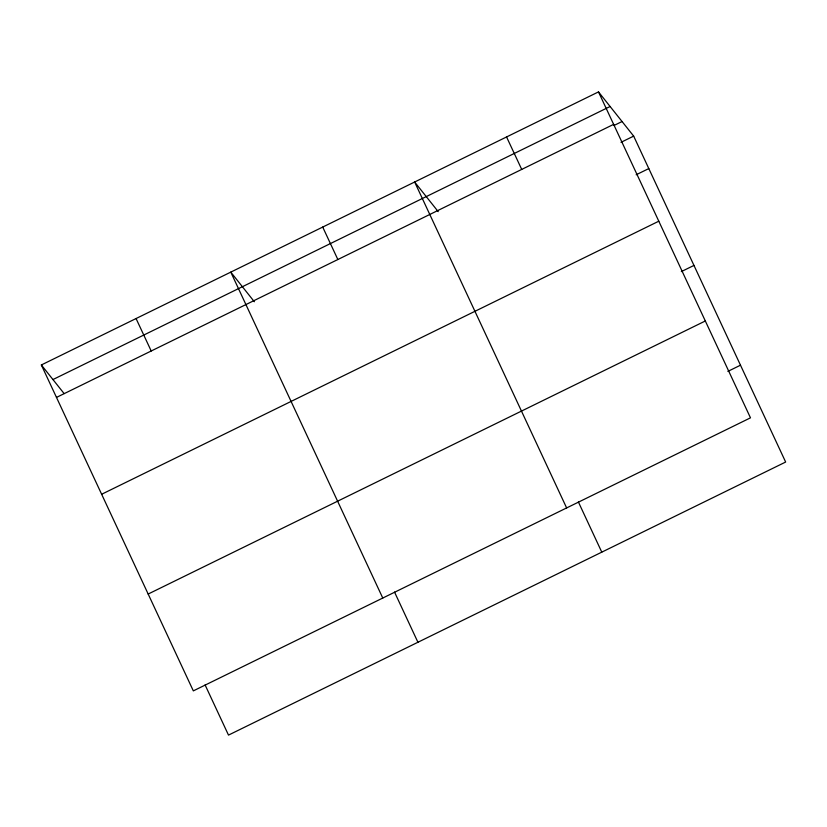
<?xml version="1.0" encoding="UTF-8"?>
<svg xmlns="http://www.w3.org/2000/svg" width="827" height="827" viewBox="0 0 827 827"><rect width="100%" height="100%" fill="white"/><g stroke="black" fill="none" stroke-linecap="round" stroke-linejoin="round"><path stroke-width="1.24" d="M598.5 91.9L750.482 417.831L193.332 690.886L41.35 364.965L598.5 91.9L633.668 136.114L785.65 462.035L228.5 735.1L205.096 684.921M52.959 379.552L610.109 106.497M56.484 397.415L613.644 124.36M614.016 125.466L622.069 121.528M621.025 142.306L633.668 136.114M636.159 174.766L648.802 168.574M101.649 494.267L658.799 221.202M681.324 271.607L693.967 265.415M148.167 594.044L705.328 320.979M727.853 371.395L740.496 365.193M438.207 211.629L414.647 182.012L566.629 507.933M254.344 301.741L230.785 272.124L382.767 598.045M41.35 364.965L64.113 393.58M506.569 136.962L521.713 169.411M578.393 501.979L601.787 552.147M322.716 227.063L337.85 259.523M394.531 592.091L417.924 642.259M136.062 318.54L151.207 350.999"/></g></svg>
